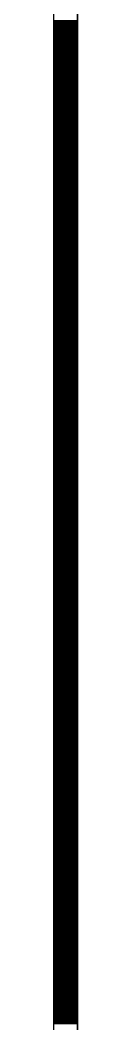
# Model space of a CAD drawing. Header units: millimetres. Extents: x -231292 to 573618, y -153144 to 564035.
# Drawn here: x 8548 to 8573, y 226257 to 227300 of the extents above; entities that cross this region are included whole.
import ezdxf

# ---------------------------------------------------------------- set-up
doc = ezdxf.new("R2010")
doc.units = ezdxf.units.MM
doc.layers.add('АР_Тонкая', color=250, linetype='Continuous', lineweight=5)
doc.layers.add('АР_Штриховка', color=250, linetype='Continuous', lineweight=0)

msp = doc.modelspace()

# ---------------------------------------------------------------- linework, layer by layer
at = {"layer": 'АР_Тонкая', "color": 18, "linetype": 'Continuous', "lineweight": 25, "true_color": 0x000000}
for p, q in [((8548.243, 263866.253), (8548.243, 187666.253)), ((8573.243, 263866.253), (8573.243, 187666.253)), ((8573.243, 187666.253), (8573.243, 263866.253))]:
    msp.add_line(p, q, dxfattribs=at)
at = {"layer": 'АР_Штриховка', "color": 18, "linetype": 'Continuous', "lineweight": 25, "true_color": 0x000000}
for p, q in [((8548.243, 227299.002), (8573.243, 227299.002)), ((8548.243, 227298.002), (8573.243, 227298.002)), ((8548.243, 227297.002), (8573.243, 227297.002)), ((8548.243, 227296.002), (8573.243, 227296.002)), ((8548.243, 227295.002), (8573.243, 227295.002)), ((8548.243, 227294.002), (8573.243, 227294.002)), ((8548.243, 227293.002), (8573.243, 227293.002)), ((8548.243, 227292.002), (8573.243, 227292.002)), ((8548.243, 227291.002), (8573.243, 227291.002)), ((8548.243, 227290.002), (8573.243, 227290.002)), ((8548.243, 227289.002), (8573.243, 227289.002)), ((8548.243, 227288.002), (8573.243, 227288.002)), ((8548.243, 227287.002), (8573.243, 227287.002)), ((8548.243, 227286.002), (8573.243, 227286.002)), ((8548.243, 227285.002), (8573.243, 227285.002)), ((8548.243, 227284.002), (8573.243, 227284.002)), ((8548.243, 227283.002), (8573.243, 227283.002)), ((8548.243, 227282.002), (8573.243, 227282.002)), ((8548.243, 227281.002), (8573.243, 227281.002)), ((8548.243, 227280.002), (8573.243, 227280.002)), ((8548.243, 227279.002), (8573.243, 227279.002)), ((8548.243, 227278.002), (8573.243, 227278.002)), ((8548.243, 227277.002), (8573.243, 227277.002)), ((8548.243, 227276.002), (8573.243, 227276.002)), ((8548.243, 227275.002), (8573.243, 227275.002)), ((8548.243, 227274.002), (8573.243, 227274.002)), ((8548.243, 227273.002), (8573.243, 227273.002)), ((8548.243, 227272.002), (8573.243, 227272.002)), ((8548.243, 227271.002), (8573.243, 227271.002)), ((8548.243, 227270.002), (8573.243, 227270.002)), ((8548.243, 227269.002), (8573.243, 227269.002)), ((8548.243, 227268.002), (8573.243, 227268.002)), ((8548.243, 227267.002), (8573.243, 227267.002)), ((8548.243, 227266.002), (8573.243, 227266.002)), ((8548.243, 227265.002), (8573.243, 227265.002)), ((8548.243, 227264.002), (8573.243, 227264.002)), ((8548.243, 227263.002), (8573.243, 227263.002)), ((8548.243, 227262.002), (8573.243, 227262.002)), ((8548.243, 227261.002), (8573.243, 227261.002)), ((8548.243, 227260.002), (8573.243, 227260.002)), ((8548.243, 227259.002), (8573.243, 227259.002)), ((8548.243, 227258.002), (8573.243, 227258.002)), ((8548.243, 227257.002), (8573.243, 227257.002)), ((8548.243, 227256.002), (8573.243, 227256.002)), ((8548.243, 227255.002), (8573.243, 227255.002)), ((8548.243, 227254.002), (8573.243, 227254.002)), ((8548.243, 227253.002), (8573.243, 227253.002)), ((8548.243, 227252.002), (8573.243, 227252.002)), ((8548.243, 227251.002), (8573.243, 227251.002)), ((8548.243, 227250.002), (8573.243, 227250.002)), ((8548.243, 227249.002), (8573.243, 227249.002)), ((8548.243, 227248.002), (8573.243, 227248.002)), ((8548.243, 227247.002), (8573.243, 227247.002)), ((8548.243, 227246.002), (8573.243, 227246.002)), ((8548.243, 227245.002), (8573.243, 227245.002)), ((8548.243, 227244.002), (8573.243, 227244.002)), ((8548.243, 227243.002), (8573.243, 227243.002)), ((8548.243, 227242.002), (8573.243, 227242.002)), ((8548.243, 227241.002), (8573.243, 227241.002)), ((8548.243, 227240.002), (8573.243, 227240.002)), ((8548.243, 227239.002), (8573.243, 227239.002)), ((8548.243, 227238.002), (8573.243, 227238.002)), ((8548.243, 227237.002), (8573.243, 227237.002)), ((8548.243, 227236.002), (8573.243, 227236.002)), ((8548.243, 227235.002), (8573.243, 227235.002)), ((8548.243, 227234.002), (8573.243, 227234.002)), ((8548.243, 227233.002), (8573.243, 227233.002)), ((8548.243, 227232.002), (8573.243, 227232.002)), ((8548.243, 227231.002), (8573.243, 227231.002)), ((8548.243, 227230.002), (8573.243, 227230.002)), ((8548.243, 227229.002), (8573.243, 227229.002)), ((8548.243, 227228.002), (8573.243, 227228.002)), ((8548.243, 227227.002), (8573.243, 227227.002)), ((8548.243, 227226.002), (8573.243, 227226.002)), ((8548.243, 227225.002), (8573.243, 227225.002)), ((8548.243, 227224.002), (8573.243, 227224.002)), ((8548.243, 227223.002), (8573.243, 227223.002)), ((8548.243, 227222.002), (8573.243, 227222.002)), ((8548.243, 227221.002), (8573.243, 227221.002)), ((8548.243, 227220.002), (8573.243, 227220.002)), ((8548.243, 227219.002), (8573.243, 227219.002)), ((8548.243, 227218.002), (8573.243, 227218.002)), ((8548.243, 227217.002), (8573.243, 227217.002)), ((8548.243, 227216.002), (8573.243, 227216.002)), ((8548.243, 227215.002), (8573.243, 227215.002)), ((8548.243, 227214.002), (8573.243, 227214.002)), ((8548.243, 227213.002), (8573.243, 227213.002)), ((8548.243, 227212.002), (8573.243, 227212.002)), ((8548.243, 227211.002), (8573.243, 227211.002)), ((8548.243, 227210.002), (8573.243, 227210.002)), ((8548.243, 227209.002), (8573.243, 227209.002)), ((8548.243, 227208.002), (8573.243, 227208.002)), ((8548.243, 227207.002), (8573.243, 227207.002)), ((8548.243, 227206.002), (8573.243, 227206.002)), ((8548.243, 227205.002), (8573.243, 227205.002)), ((8548.243, 227204.002), (8573.243, 227204.002)), ((8548.243, 227203.002), (8573.243, 227203.002)), ((8548.243, 227202.002), (8573.243, 227202.002)), ((8548.243, 227201.002), (8573.243, 227201.002)), ((8548.243, 227200.002), (8573.243, 227200.002)), ((8548.243, 227199.002), (8573.243, 227199.002)), ((8548.243, 227198.002), (8573.243, 227198.002)), ((8548.243, 227197.002), (8573.243, 227197.002)), ((8548.243, 227196.002), (8573.243, 227196.002)), ((8548.243, 227195.002), (8573.243, 227195.002)), ((8548.243, 227194.002), (8573.243, 227194.002)), ((8548.243, 227193.002), (8573.243, 227193.002)), ((8548.243, 227192.002), (8573.243, 227192.002)), ((8548.243, 227191.002), (8573.243, 227191.002)), ((8548.243, 227190.002), (8573.243, 227190.002)), ((8548.243, 227189.002), (8573.243, 227189.002)), ((8548.243, 227188.002), (8573.243, 227188.002)), ((8548.243, 227187.002), (8573.243, 227187.002)), ((8548.243, 227186.002), (8573.243, 227186.002)), ((8548.243, 227185.002), (8573.243, 227185.002)), ((8548.243, 227184.002), (8573.243, 227184.002)), ((8548.243, 227183.002), (8573.243, 227183.002)), ((8548.243, 227182.002), (8573.243, 227182.002)), ((8548.243, 227181.002), (8573.243, 227181.002)), ((8548.243, 227180.002), (8573.243, 227180.002)), ((8548.243, 227179.002), (8573.243, 227179.002)), ((8548.243, 227178.002), (8573.243, 227178.002)), ((8548.243, 227177.002), (8573.243, 227177.002)), ((8548.243, 227176.002), (8573.243, 227176.002)), ((8548.243, 227175.002), (8573.243, 227175.002)), ((8548.243, 227174.002), (8573.243, 227174.002)), ((8548.243, 227173.002), (8573.243, 227173.002)), ((8548.243, 227172.002), (8573.243, 227172.002)), ((8548.243, 227171.002), (8573.243, 227171.002)), ((8548.243, 227170.002), (8573.243, 227170.002)), ((8548.243, 227169.002), (8573.243, 227169.002)), ((8548.243, 227168.002), (8573.243, 227168.002)), ((8548.243, 227167.002), (8573.243, 227167.002)), ((8548.243, 227166.002), (8573.243, 227166.002)), ((8548.243, 227165.002), (8573.243, 227165.002)), ((8548.243, 227164.002), (8573.243, 227164.002)), ((8548.243, 227163.002), (8573.243, 227163.002)), ((8548.243, 227162.002), (8573.243, 227162.002)), ((8548.243, 227161.002), (8573.243, 227161.002)), ((8548.243, 227160.002), (8573.243, 227160.002)), ((8548.243, 227159.002), (8573.243, 227159.002)), ((8548.243, 227158.002), (8573.243, 227158.002)), ((8548.243, 227157.002), (8573.243, 227157.002)), ((8548.243, 227156.002), (8573.243, 227156.002)), ((8548.243, 227155.002), (8573.243, 227155.002)), ((8548.243, 227154.002), (8573.243, 227154.002)), ((8548.243, 227153.002), (8573.243, 227153.002)), ((8548.243, 227152.002), (8573.243, 227152.002)), ((8548.243, 227151.002), (8573.243, 227151.002)), ((8548.243, 227150.002), (8573.243, 227150.002)), ((8548.243, 227149.002), (8573.243, 227149.002)), ((8548.243, 227148.002), (8573.243, 227148.002)), ((8548.243, 227147.002), (8573.243, 227147.002)), ((8548.243, 227146.002), (8573.243, 227146.002)), ((8548.243, 227145.002), (8573.243, 227145.002)), ((8548.243, 227144.002), (8573.243, 227144.002)), ((8548.243, 227143.002), (8573.243, 227143.002)), ((8548.243, 227142.002), (8573.243, 227142.002)), ((8548.243, 227141.002), (8573.243, 227141.002)), ((8548.243, 227140.002), (8573.243, 227140.002)), ((8548.243, 227139.002), (8573.243, 227139.002)), ((8548.243, 227138.002), (8573.243, 227138.002)), ((8548.243, 227137.002), (8573.243, 227137.002)), ((8548.243, 227136.002), (8573.243, 227136.002)), ((8548.243, 227135.002), (8573.243, 227135.002)), ((8548.243, 227134.002), (8573.243, 227134.002)), ((8548.243, 227133.002), (8573.243, 227133.002)), ((8548.243, 227132.002), (8573.243, 227132.002)), ((8548.243, 227131.002), (8573.243, 227131.002)), ((8548.243, 227130.002), (8573.243, 227130.002)), ((8548.243, 227129.002), (8573.243, 227129.002)), ((8548.243, 227128.002), (8573.243, 227128.002)), ((8548.243, 227127.002), (8573.243, 227127.002)), ((8548.243, 227126.002), (8573.243, 227126.002)), ((8548.243, 227125.002), (8573.243, 227125.002)), ((8548.243, 227124.002), (8573.243, 227124.002)), ((8548.243, 227123.002), (8573.243, 227123.002)), ((8548.243, 227122.002), (8573.243, 227122.002)), ((8548.243, 227121.002), (8573.243, 227121.002)), ((8548.243, 227120.002), (8573.243, 227120.002)), ((8548.243, 227119.002), (8573.243, 227119.002)), ((8548.243, 227118.002), (8573.243, 227118.002)), ((8548.243, 227117.002), (8573.243, 227117.002)), ((8548.243, 227116.002), (8573.243, 227116.002)), ((8548.243, 227115.002), (8573.243, 227115.002)), ((8548.243, 227114.002), (8573.243, 227114.002)), ((8548.243, 227113.002), (8573.243, 227113.002)), ((8548.243, 227112.002), (8573.243, 227112.002)), ((8548.243, 227111.002), (8573.243, 227111.002)), ((8548.243, 227110.002), (8573.243, 227110.002)), ((8548.243, 227109.002), (8573.243, 227109.002)), ((8548.243, 227108.002), (8573.243, 227108.002)), ((8548.243, 227107.002), (8573.243, 227107.002)), ((8548.243, 227106.002), (8573.243, 227106.002)), ((8548.243, 227105.002), (8573.243, 227105.002)), ((8548.243, 227104.002), (8573.243, 227104.002)), ((8548.243, 227103.002), (8573.243, 227103.002)), ((8548.243, 227102.002), (8573.243, 227102.002)), ((8548.243, 227101.002), (8573.243, 227101.002)), ((8548.243, 227100.002), (8573.243, 227100.002)), ((8548.243, 227099.002), (8573.243, 227099.002)), ((8548.243, 227098.002), (8573.243, 227098.002)), ((8548.243, 227097.002), (8573.243, 227097.002)), ((8548.243, 227096.002), (8573.243, 227096.002)), ((8548.243, 227095.002), (8573.243, 227095.002)), ((8548.243, 227094.002), (8573.243, 227094.002)), ((8548.243, 227093.002), (8573.243, 227093.002)), ((8548.243, 227092.002), (8573.243, 227092.002)), ((8548.243, 227091.002), (8573.243, 227091.002)), ((8548.243, 227090.002), (8573.243, 227090.002)), ((8548.243, 227089.002), (8573.243, 227089.002)), ((8548.243, 227088.002), (8573.243, 227088.002)), ((8548.243, 227087.002), (8573.243, 227087.002)), ((8548.243, 227086.002), (8573.243, 227086.002)), ((8548.243, 227085.002), (8573.243, 227085.002)), ((8548.243, 227084.002), (8573.243, 227084.002)), ((8548.243, 227083.002), (8573.243, 227083.002)), ((8548.243, 227082.002), (8573.243, 227082.002)), ((8548.243, 227081.002), (8573.243, 227081.002)), ((8548.243, 227080.002), (8573.243, 227080.002)), ((8548.243, 227079.002), (8573.243, 227079.002)), ((8548.243, 227078.002), (8573.243, 227078.002)), ((8548.243, 227077.002), (8573.243, 227077.002)), ((8548.243, 227076.002), (8573.243, 227076.002)), ((8548.243, 227075.002), (8573.243, 227075.002)), ((8548.243, 227074.002), (8573.243, 227074.002)), ((8548.243, 227073.002), (8573.243, 227073.002)), ((8548.243, 227072.002), (8573.243, 227072.002)), ((8548.243, 227071.002), (8573.243, 227071.002)), ((8548.243, 227070.002), (8573.243, 227070.002)), ((8548.243, 227069.002), (8573.243, 227069.002)), ((8548.243, 227068.002), (8573.243, 227068.002)), ((8548.243, 227067.002), (8573.243, 227067.002)), ((8548.243, 227066.002), (8573.243, 227066.002)), ((8548.243, 227065.002), (8573.243, 227065.002)), ((8548.243, 227064.002), (8573.243, 227064.002)), ((8548.243, 227063.002), (8573.243, 227063.002)), ((8548.243, 227062.002), (8573.243, 227062.002)), ((8548.243, 227061.002), (8573.243, 227061.002)), ((8548.243, 227060.002), (8573.243, 227060.002)), ((8548.243, 227059.002), (8573.243, 227059.002)), ((8548.243, 227058.002), (8573.243, 227058.002)), ((8548.243, 227057.002), (8573.243, 227057.002)), ((8548.243, 227056.002), (8573.243, 227056.002)), ((8548.243, 227055.002), (8573.243, 227055.002)), ((8548.243, 227054.002), (8573.243, 227054.002)), ((8548.243, 227053.002), (8573.243, 227053.002)), ((8548.243, 227052.002), (8573.243, 227052.002)), ((8548.243, 227051.002), (8573.243, 227051.002)), ((8548.243, 227050.002), (8573.243, 227050.002)), ((8548.243, 227049.002), (8573.243, 227049.002)), ((8548.243, 227048.002), (8573.243, 227048.002)), ((8548.243, 227047.002), (8573.243, 227047.002)), ((8548.243, 227046.002), (8573.243, 227046.002)), ((8548.243, 227045.002), (8573.243, 227045.002)), ((8548.243, 227044.002), (8573.243, 227044.002)), ((8548.243, 227043.002), (8573.243, 227043.002)), ((8548.243, 227042.002), (8573.243, 227042.002)), ((8548.243, 227041.002), (8573.243, 227041.002)), ((8548.243, 227040.002), (8573.243, 227040.002)), ((8548.243, 227039.002), (8573.243, 227039.002)), ((8548.243, 227038.002), (8573.243, 227038.002)), ((8548.243, 227037.002), (8573.243, 227037.002)), ((8548.243, 227036.002), (8573.243, 227036.002)), ((8548.243, 227035.002), (8573.243, 227035.002)), ((8548.243, 227034.002), (8573.243, 227034.002)), ((8548.243, 227033.002), (8573.243, 227033.002)), ((8548.243, 227032.002), (8573.243, 227032.002)), ((8548.243, 227031.002), (8573.243, 227031.002)), ((8548.243, 227030.002), (8573.243, 227030.002)), ((8548.243, 227029.002), (8573.243, 227029.002)), ((8548.243, 227028.002), (8573.243, 227028.002)), ((8548.243, 227027.002), (8573.243, 227027.002)), ((8548.243, 227026.002), (8573.243, 227026.002)), ((8548.243, 227025.002), (8573.243, 227025.002)), ((8548.243, 227024.002), (8573.243, 227024.002)), ((8548.243, 227023.002), (8573.243, 227023.002)), ((8548.243, 227022.002), (8573.243, 227022.002)), ((8548.243, 227021.002), (8573.243, 227021.002)), ((8548.243, 227020.002), (8573.243, 227020.002)), ((8548.243, 227019.002), (8573.243, 227019.002)), ((8548.243, 227018.002), (8573.243, 227018.002)), ((8548.243, 227017.002), (8573.243, 227017.002)), ((8548.243, 227016.002), (8573.243, 227016.002)), ((8548.243, 227015.002), (8573.243, 227015.002)), ((8548.243, 227014.002), (8573.243, 227014.002)), ((8548.243, 227013.002), (8573.243, 227013.002)), ((8548.243, 227012.002), (8573.243, 227012.002)), ((8548.243, 227011.002), (8573.243, 227011.002)), ((8548.243, 227010.002), (8573.243, 227010.002)), ((8548.243, 227009.002), (8573.243, 227009.002)), ((8548.243, 227008.002), (8573.243, 227008.002)), ((8548.243, 227007.002), (8573.243, 227007.002)), ((8548.243, 227006.002), (8573.243, 227006.002)), ((8548.243, 227005.002), (8573.243, 227005.002)), ((8548.243, 227004.002), (8573.243, 227004.002)), ((8548.243, 227003.002), (8573.243, 227003.002)), ((8548.243, 227002.002), (8573.243, 227002.002)), ((8548.243, 227001.002), (8573.243, 227001.002)), ((8548.243, 227000.002), (8573.243, 227000.002)), ((8548.243, 226999.002), (8573.243, 226999.002)), ((8548.243, 226998.002), (8573.243, 226998.002)), ((8548.243, 226997.002), (8573.243, 226997.002)), ((8548.243, 226996.002), (8573.243, 226996.002)), ((8548.243, 226995.002), (8573.243, 226995.002)), ((8548.243, 226994.002), (8573.243, 226994.002)), ((8548.243, 226993.002), (8573.243, 226993.002)), ((8548.243, 226992.002), (8573.243, 226992.002)), ((8548.243, 226991.002), (8573.243, 226991.002)), ((8548.243, 226990.002), (8573.243, 226990.002)), ((8548.243, 226989.002), (8573.243, 226989.002)), ((8548.243, 226988.002), (8573.243, 226988.002)), ((8548.243, 226987.002), (8573.243, 226987.002)), ((8548.243, 226986.002), (8573.243, 226986.002)), ((8548.243, 226985.002), (8573.243, 226985.002)), ((8548.243, 226984.002), (8573.243, 226984.002)), ((8548.243, 226983.002), (8573.243, 226983.002)), ((8548.243, 226982.002), (8573.243, 226982.002)), ((8548.243, 226981.002), (8573.243, 226981.002)), ((8548.243, 226980.002), (8573.243, 226980.002)), ((8548.243, 226979.002), (8573.243, 226979.002)), ((8548.243, 226978.002), (8573.243, 226978.002)), ((8548.243, 226977.002), (8573.243, 226977.002)), ((8548.243, 226976.002), (8573.243, 226976.002)), ((8548.243, 226975.002), (8573.243, 226975.002)), ((8548.243, 226974.002), (8573.243, 226974.002)), ((8548.243, 226973.002), (8573.243, 226973.002)), ((8548.243, 226972.002), (8573.243, 226972.002)), ((8548.243, 226971.002), (8573.243, 226971.002)), ((8548.243, 226970.002), (8573.243, 226970.002)), ((8548.243, 226969.002), (8573.243, 226969.002)), ((8548.243, 226968.002), (8573.243, 226968.002)), ((8548.243, 226967.002), (8573.243, 226967.002)), ((8548.243, 226966.002), (8573.243, 226966.002)), ((8548.243, 226965.002), (8573.243, 226965.002)), ((8548.243, 226964.002), (8573.243, 226964.002)), ((8548.243, 226963.002), (8573.243, 226963.002)), ((8548.243, 226962.002), (8573.243, 226962.002)), ((8548.243, 226961.002), (8573.243, 226961.002)), ((8548.243, 226960.002), (8573.243, 226960.002)), ((8548.243, 226959.002), (8573.243, 226959.002)), ((8548.243, 226958.002), (8573.243, 226958.002)), ((8548.243, 226957.002), (8573.243, 226957.002)), ((8548.243, 226956.002), (8573.243, 226956.002)), ((8548.243, 226955.002), (8573.243, 226955.002)), ((8548.243, 226954.002), (8573.243, 226954.002)), ((8548.243, 226953.002), (8573.243, 226953.002)), ((8548.243, 226952.002), (8573.243, 226952.002)), ((8548.243, 226951.002), (8573.243, 226951.002)), ((8548.243, 226950.002), (8573.243, 226950.002)), ((8548.243, 226949.002), (8573.243, 226949.002)), ((8548.243, 226948.002), (8573.243, 226948.002)), ((8548.243, 226947.002), (8573.243, 226947.002)), ((8548.243, 226946.002), (8573.243, 226946.002)), ((8548.243, 226945.002), (8573.243, 226945.002)), ((8548.243, 226944.002), (8573.243, 226944.002)), ((8548.243, 226943.002), (8573.243, 226943.002)), ((8548.243, 226942.002), (8573.243, 226942.002)), ((8548.243, 226941.002), (8573.243, 226941.002)), ((8548.243, 226940.002), (8573.243, 226940.002)), ((8548.243, 226939.002), (8573.243, 226939.002)), ((8548.243, 226938.002), (8573.243, 226938.002)), ((8548.243, 226937.002), (8573.243, 226937.002)), ((8548.243, 226936.002), (8573.243, 226936.002)), ((8548.243, 226935.002), (8573.243, 226935.002)), ((8548.243, 226934.002), (8573.243, 226934.002)), ((8548.243, 226933.002), (8573.243, 226933.002)), ((8548.243, 226932.002), (8573.243, 226932.002)), ((8548.243, 226931.002), (8573.243, 226931.002)), ((8548.243, 226930.002), (8573.243, 226930.002)), ((8548.243, 226929.002), (8573.243, 226929.002)), ((8548.243, 226928.002), (8573.243, 226928.002)), ((8548.243, 226927.002), (8573.243, 226927.002)), ((8548.243, 226926.002), (8573.243, 226926.002)), ((8548.243, 226925.002), (8573.243, 226925.002)), ((8548.243, 226924.002), (8573.243, 226924.002)), ((8548.243, 226923.002), (8573.243, 226923.002)), ((8548.243, 226922.002), (8573.243, 226922.002)), ((8548.243, 226921.002), (8573.243, 226921.002)), ((8548.243, 226920.002), (8573.243, 226920.002)), ((8548.243, 226919.002), (8573.243, 226919.002)), ((8548.243, 226918.002), (8573.243, 226918.002)), ((8548.243, 226917.002), (8573.243, 226917.002)), ((8548.243, 226916.002), (8573.243, 226916.002)), ((8548.243, 226915.002), (8573.243, 226915.002)), ((8548.243, 226914.002), (8573.243, 226914.002)), ((8548.243, 226913.002), (8573.243, 226913.002)), ((8548.243, 226912.002), (8573.243, 226912.002)), ((8548.243, 226911.002), (8573.243, 226911.002)), ((8548.243, 226910.002), (8573.243, 226910.002)), ((8548.243, 226909.002), (8573.243, 226909.002)), ((8548.243, 226908.002), (8573.243, 226908.002)), ((8548.243, 226907.002), (8573.243, 226907.002)), ((8548.243, 226906.002), (8573.243, 226906.002)), ((8548.243, 226905.002), (8573.243, 226905.002)), ((8548.243, 226904.002), (8573.243, 226904.002)), ((8548.243, 226903.002), (8573.243, 226903.002)), ((8548.243, 226902.002), (8573.243, 226902.002)), ((8548.243, 226901.002), (8573.243, 226901.002)), ((8548.243, 226900.002), (8573.243, 226900.002)), ((8548.243, 226899.002), (8573.243, 226899.002)), ((8548.243, 226898.002), (8573.243, 226898.002)), ((8548.243, 226897.002), (8573.243, 226897.002)), ((8548.243, 226896.002), (8573.243, 226896.002)), ((8548.243, 226895.002), (8573.243, 226895.002)), ((8548.243, 226894.002), (8573.243, 226894.002)), ((8548.243, 226893.002), (8573.243, 226893.002)), ((8548.243, 226892.002), (8573.243, 226892.002)), ((8548.243, 226891.002), (8573.243, 226891.002)), ((8548.243, 226890.002), (8573.243, 226890.002)), ((8548.243, 226889.002), (8573.243, 226889.002)), ((8548.243, 226888.002), (8573.243, 226888.002)), ((8548.243, 226887.002), (8573.243, 226887.002)), ((8548.243, 226886.002), (8573.243, 226886.002)), ((8548.243, 226885.002), (8573.243, 226885.002)), ((8548.243, 226884.002), (8573.243, 226884.002)), ((8548.243, 226883.002), (8573.243, 226883.002)), ((8548.243, 226882.002), (8573.243, 226882.002)), ((8548.243, 226881.002), (8573.243, 226881.002)), ((8548.243, 226880.002), (8573.243, 226880.002)), ((8548.243, 226879.002), (8573.243, 226879.002)), ((8548.243, 226878.002), (8573.243, 226878.002)), ((8548.243, 226877.002), (8573.243, 226877.002)), ((8548.243, 226876.002), (8573.243, 226876.002)), ((8548.243, 226875.002), (8573.243, 226875.002)), ((8548.243, 226874.002), (8573.243, 226874.002)), ((8548.243, 226873.002), (8573.243, 226873.002)), ((8548.243, 226872.002), (8573.243, 226872.002)), ((8548.243, 226871.002), (8573.243, 226871.002)), ((8548.243, 226870.002), (8573.243, 226870.002)), ((8548.243, 226869.002), (8573.243, 226869.002)), ((8548.243, 226868.002), (8573.243, 226868.002)), ((8548.243, 226867.002), (8573.243, 226867.002)), ((8548.243, 226866.002), (8573.243, 226866.002)), ((8548.243, 226865.002), (8573.243, 226865.002)), ((8548.243, 226864.002), (8573.243, 226864.002)), ((8548.243, 226863.002), (8573.243, 226863.002)), ((8548.243, 226862.002), (8573.243, 226862.002)), ((8548.243, 226861.002), (8573.243, 226861.002)), ((8548.243, 226860.002), (8573.243, 226860.002)), ((8548.243, 226859.002), (8573.243, 226859.002)), ((8548.243, 226858.002), (8573.243, 226858.002)), ((8548.243, 226857.002), (8573.243, 226857.002)), ((8548.243, 226856.002), (8573.243, 226856.002)), ((8548.243, 226855.002), (8573.243, 226855.002)), ((8548.243, 226854.002), (8573.243, 226854.002)), ((8548.243, 226853.002), (8573.243, 226853.002)), ((8548.243, 226852.002), (8573.243, 226852.002)), ((8548.243, 226851.002), (8573.243, 226851.002)), ((8548.243, 226850.002), (8573.243, 226850.002)), ((8548.243, 226849.002), (8573.243, 226849.002)), ((8548.243, 226848.002), (8573.243, 226848.002)), ((8548.243, 226847.002), (8573.243, 226847.002)), ((8548.243, 226846.002), (8573.243, 226846.002)), ((8548.243, 226845.002), (8573.243, 226845.002)), ((8548.243, 226844.002), (8573.243, 226844.002)), ((8548.243, 226843.002), (8573.243, 226843.002)), ((8548.243, 226842.002), (8573.243, 226842.002)), ((8548.243, 226841.002), (8573.243, 226841.002)), ((8548.243, 226840.002), (8573.243, 226840.002)), ((8548.243, 226839.002), (8573.243, 226839.002)), ((8548.243, 226838.002), (8573.243, 226838.002)), ((8548.243, 226837.002), (8573.243, 226837.002)), ((8548.243, 226836.002), (8573.243, 226836.002)), ((8548.243, 226835.002), (8573.243, 226835.002)), ((8548.243, 226834.002), (8573.243, 226834.002)), ((8548.243, 226833.002), (8573.243, 226833.002)), ((8548.243, 226832.002), (8573.243, 226832.002)), ((8548.243, 226831.002), (8573.243, 226831.002)), ((8548.243, 226830.002), (8573.243, 226830.002)), ((8548.243, 226829.002), (8573.243, 226829.002)), ((8548.243, 226828.002), (8573.243, 226828.002)), ((8548.243, 226827.002), (8573.243, 226827.002)), ((8548.243, 226826.002), (8573.243, 226826.002)), ((8548.243, 226825.002), (8573.243, 226825.002)), ((8548.243, 226824.002), (8573.243, 226824.002)), ((8548.243, 226823.002), (8573.243, 226823.002)), ((8548.243, 226822.002), (8573.243, 226822.002)), ((8548.243, 226821.002), (8573.243, 226821.002)), ((8548.243, 226820.002), (8573.243, 226820.002)), ((8548.243, 226819.002), (8573.243, 226819.002)), ((8548.243, 226818.002), (8573.243, 226818.002)), ((8548.243, 226817.002), (8573.243, 226817.002)), ((8548.243, 226816.002), (8573.243, 226816.002)), ((8548.243, 226815.002), (8573.243, 226815.002)), ((8548.243, 226814.002), (8573.243, 226814.002)), ((8548.243, 226813.002), (8573.243, 226813.002)), ((8548.243, 226812.002), (8573.243, 226812.002)), ((8548.243, 226811.002), (8573.243, 226811.002)), ((8548.243, 226810.002), (8573.243, 226810.002)), ((8548.243, 226809.002), (8573.243, 226809.002)), ((8548.243, 226808.002), (8573.243, 226808.002)), ((8548.243, 226807.002), (8573.243, 226807.002)), ((8548.243, 226806.002), (8573.243, 226806.002)), ((8548.243, 226805.002), (8573.243, 226805.002)), ((8548.243, 226804.002), (8573.243, 226804.002)), ((8548.243, 226803.002), (8573.243, 226803.002)), ((8548.243, 226802.002), (8573.243, 226802.002)), ((8548.243, 226801.002), (8573.243, 226801.002)), ((8548.243, 226800.002), (8573.243, 226800.002)), ((8548.243, 226799.002), (8573.243, 226799.002)), ((8548.243, 226798.002), (8573.243, 226798.002)), ((8548.243, 226797.002), (8573.243, 226797.002)), ((8548.243, 226796.002), (8573.243, 226796.002)), ((8548.243, 226795.002), (8573.243, 226795.002)), ((8548.243, 226794.002), (8573.243, 226794.002)), ((8548.243, 226793.002), (8573.243, 226793.002)), ((8548.243, 226792.002), (8573.243, 226792.002)), ((8548.243, 226791.002), (8573.243, 226791.002)), ((8548.243, 226790.002), (8573.243, 226790.002)), ((8548.243, 226789.002), (8573.243, 226789.002)), ((8548.243, 226788.002), (8573.243, 226788.002)), ((8548.243, 226787.002), (8573.243, 226787.002)), ((8548.243, 226786.002), (8573.243, 226786.002)), ((8548.243, 226785.002), (8573.243, 226785.002)), ((8548.243, 226784.002), (8573.243, 226784.002)), ((8548.243, 226783.002), (8573.243, 226783.002)), ((8548.243, 226782.002), (8573.243, 226782.002)), ((8548.243, 226781.002), (8573.243, 226781.002)), ((8548.243, 226780.002), (8573.243, 226780.002)), ((8548.243, 226779.002), (8573.243, 226779.002)), ((8548.243, 226778.002), (8573.243, 226778.002)), ((8548.243, 226777.002), (8573.243, 226777.002)), ((8548.243, 226776.002), (8573.243, 226776.002)), ((8548.243, 226775.002), (8573.243, 226775.002)), ((8548.243, 226774.002), (8573.243, 226774.002)), ((8548.243, 226773.002), (8573.243, 226773.002)), ((8548.243, 226772.002), (8573.243, 226772.002)), ((8548.243, 226771.002), (8573.243, 226771.002)), ((8548.243, 226770.002), (8573.243, 226770.002)), ((8548.243, 226769.002), (8573.243, 226769.002)), ((8548.243, 226768.002), (8573.243, 226768.002)), ((8548.243, 226767.002), (8573.243, 226767.002)), ((8548.243, 226766.002), (8573.243, 226766.002)), ((8548.243, 226765.002), (8573.243, 226765.002)), ((8548.243, 226764.002), (8573.243, 226764.002)), ((8548.243, 226763.002), (8573.243, 226763.002)), ((8548.243, 226762.002), (8573.243, 226762.002)), ((8548.243, 226761.002), (8573.243, 226761.002)), ((8548.243, 226760.002), (8573.243, 226760.002)), ((8548.243, 226759.002), (8573.243, 226759.002)), ((8548.243, 226758.002), (8573.243, 226758.002)), ((8548.243, 226757.002), (8573.243, 226757.002)), ((8548.243, 226756.002), (8573.243, 226756.002)), ((8548.243, 226755.002), (8573.243, 226755.002)), ((8548.243, 226754.002), (8573.243, 226754.002)), ((8548.243, 226753.002), (8573.243, 226753.002)), ((8548.243, 226752.002), (8573.243, 226752.002)), ((8548.243, 226751.002), (8573.243, 226751.002)), ((8548.243, 226750.002), (8573.243, 226750.002)), ((8548.243, 226749.002), (8573.243, 226749.002)), ((8548.243, 226748.002), (8573.243, 226748.002)), ((8548.243, 226747.002), (8573.243, 226747.002)), ((8548.243, 226746.002), (8573.243, 226746.002)), ((8548.243, 226745.002), (8573.243, 226745.002)), ((8548.243, 226744.002), (8573.243, 226744.002)), ((8548.243, 226743.002), (8573.243, 226743.002)), ((8548.243, 226742.002), (8573.243, 226742.002)), ((8548.243, 226741.002), (8573.243, 226741.002)), ((8548.243, 226740.002), (8573.243, 226740.002)), ((8548.243, 226739.002), (8573.243, 226739.002)), ((8548.243, 226738.002), (8573.243, 226738.002)), ((8548.243, 226737.002), (8573.243, 226737.002)), ((8548.243, 226736.002), (8573.243, 226736.002)), ((8548.243, 226735.002), (8573.243, 226735.002)), ((8548.243, 226734.002), (8573.243, 226734.002)), ((8548.243, 226733.002), (8573.243, 226733.002)), ((8548.243, 226732.002), (8573.243, 226732.002)), ((8548.243, 226731.002), (8573.243, 226731.002)), ((8548.243, 226730.002), (8573.243, 226730.002)), ((8548.243, 226729.002), (8573.243, 226729.002)), ((8548.243, 226728.002), (8573.243, 226728.002)), ((8548.243, 226727.002), (8573.243, 226727.002)), ((8548.243, 226726.002), (8573.243, 226726.002)), ((8548.243, 226725.002), (8573.243, 226725.002)), ((8548.243, 226724.002), (8573.243, 226724.002)), ((8548.243, 226723.002), (8573.243, 226723.002)), ((8548.243, 226722.002), (8573.243, 226722.002)), ((8548.243, 226721.002), (8573.243, 226721.002)), ((8548.243, 226720.002), (8573.243, 226720.002)), ((8548.243, 226719.002), (8573.243, 226719.002)), ((8548.243, 226718.002), (8573.243, 226718.002)), ((8548.243, 226717.002), (8573.243, 226717.002)), ((8548.243, 226716.002), (8573.243, 226716.002)), ((8548.243, 226715.002), (8573.243, 226715.002)), ((8548.243, 226714.002), (8573.243, 226714.002)), ((8548.243, 226713.002), (8573.243, 226713.002)), ((8548.243, 226712.002), (8573.243, 226712.002)), ((8548.243, 226711.002), (8573.243, 226711.002)), ((8548.243, 226710.002), (8573.243, 226710.002)), ((8548.243, 226709.002), (8573.243, 226709.002)), ((8548.243, 226708.002), (8573.243, 226708.002)), ((8548.243, 226707.002), (8573.243, 226707.002)), ((8548.243, 226706.002), (8573.243, 226706.002)), ((8548.243, 226705.002), (8573.243, 226705.002)), ((8548.243, 226704.002), (8573.243, 226704.002)), ((8548.243, 226703.002), (8573.243, 226703.002)), ((8548.243, 226702.002), (8573.243, 226702.002)), ((8548.243, 226701.002), (8573.243, 226701.002)), ((8548.243, 226700.002), (8573.243, 226700.002)), ((8548.243, 226699.002), (8573.243, 226699.002)), ((8548.243, 226698.002), (8573.243, 226698.002)), ((8548.243, 226697.002), (8573.243, 226697.002)), ((8548.243, 226696.002), (8573.243, 226696.002)), ((8548.243, 226695.002), (8573.243, 226695.002)), ((8548.243, 226694.002), (8573.243, 226694.002)), ((8548.243, 226693.002), (8573.243, 226693.002)), ((8548.243, 226692.002), (8573.243, 226692.002)), ((8548.243, 226691.002), (8573.243, 226691.002)), ((8548.243, 226690.002), (8573.243, 226690.002)), ((8548.243, 226689.002), (8573.243, 226689.002)), ((8548.243, 226688.002), (8573.243, 226688.002)), ((8548.243, 226687.002), (8573.243, 226687.002)), ((8548.243, 226686.002), (8573.243, 226686.002)), ((8548.243, 226685.002), (8573.243, 226685.002)), ((8548.243, 226684.002), (8573.243, 226684.002)), ((8548.243, 226683.002), (8573.243, 226683.002)), ((8548.243, 226682.002), (8573.243, 226682.002)), ((8548.243, 226681.002), (8573.243, 226681.002)), ((8548.243, 226680.002), (8573.243, 226680.002)), ((8548.243, 226679.002), (8573.243, 226679.002)), ((8548.243, 226678.002), (8573.243, 226678.002)), ((8548.243, 226677.002), (8573.243, 226677.002)), ((8548.243, 226676.002), (8573.243, 226676.002)), ((8548.243, 226675.002), (8573.243, 226675.002)), ((8548.243, 226674.002), (8573.243, 226674.002)), ((8548.243, 226673.002), (8573.243, 226673.002)), ((8548.243, 226672.002), (8573.243, 226672.002)), ((8548.243, 226671.002), (8573.243, 226671.002)), ((8548.243, 226670.002), (8573.243, 226670.002)), ((8548.243, 226669.002), (8573.243, 226669.002)), ((8548.243, 226668.002), (8573.243, 226668.002)), ((8548.243, 226667.002), (8573.243, 226667.002)), ((8548.243, 226666.002), (8573.243, 226666.002)), ((8548.243, 226665.002), (8573.243, 226665.002)), ((8548.243, 226664.002), (8573.243, 226664.002)), ((8548.243, 226663.002), (8573.243, 226663.002)), ((8548.243, 226662.002), (8573.243, 226662.002)), ((8548.243, 226661.002), (8573.243, 226661.002)), ((8548.243, 226660.002), (8573.243, 226660.002)), ((8548.243, 226659.002), (8573.243, 226659.002)), ((8548.243, 226658.002), (8573.243, 226658.002)), ((8548.243, 226657.002), (8573.243, 226657.002)), ((8548.243, 226656.002), (8573.243, 226656.002)), ((8548.243, 226655.002), (8573.243, 226655.002)), ((8548.243, 226654.002), (8573.243, 226654.002)), ((8548.243, 226653.002), (8573.243, 226653.002)), ((8548.243, 226652.002), (8573.243, 226652.002)), ((8548.243, 226651.002), (8573.243, 226651.002)), ((8548.243, 226650.002), (8573.243, 226650.002)), ((8548.243, 226649.002), (8573.243, 226649.002)), ((8548.243, 226648.002), (8573.243, 226648.002)), ((8548.243, 226647.002), (8573.243, 226647.002)), ((8548.243, 226646.002), (8573.243, 226646.002)), ((8548.243, 226645.002), (8573.243, 226645.002)), ((8548.243, 226644.002), (8573.243, 226644.002)), ((8548.243, 226643.002), (8573.243, 226643.002)), ((8548.243, 226642.002), (8573.243, 226642.002)), ((8548.243, 226641.002), (8573.243, 226641.002)), ((8548.243, 226640.002), (8573.243, 226640.002)), ((8548.243, 226639.002), (8573.243, 226639.002)), ((8548.243, 226638.002), (8573.243, 226638.002)), ((8548.243, 226637.002), (8573.243, 226637.002)), ((8548.243, 226636.002), (8573.243, 226636.002)), ((8548.243, 226635.002), (8573.243, 226635.002)), ((8548.243, 226634.002), (8573.243, 226634.002)), ((8548.243, 226633.002), (8573.243, 226633.002)), ((8548.243, 226632.002), (8573.243, 226632.002)), ((8548.243, 226631.002), (8573.243, 226631.002)), ((8548.243, 226630.002), (8573.243, 226630.002)), ((8548.243, 226629.002), (8573.243, 226629.002)), ((8548.243, 226628.002), (8573.243, 226628.002)), ((8548.243, 226627.002), (8573.243, 226627.002)), ((8548.243, 226626.002), (8573.243, 226626.002)), ((8548.243, 226625.002), (8573.243, 226625.002)), ((8548.243, 226624.002), (8573.243, 226624.002)), ((8548.243, 226623.002), (8573.243, 226623.002)), ((8548.243, 226622.002), (8573.243, 226622.002)), ((8548.243, 226621.002), (8573.243, 226621.002)), ((8548.243, 226620.002), (8573.243, 226620.002)), ((8548.243, 226619.002), (8573.243, 226619.002)), ((8548.243, 226618.002), (8573.243, 226618.002)), ((8548.243, 226617.002), (8573.243, 226617.002)), ((8548.243, 226616.002), (8573.243, 226616.002)), ((8548.243, 226615.002), (8573.243, 226615.002)), ((8548.243, 226614.002), (8573.243, 226614.002)), ((8548.243, 226613.002), (8573.243, 226613.002)), ((8548.243, 226612.002), (8573.243, 226612.002)), ((8548.243, 226611.002), (8573.243, 226611.002)), ((8548.243, 226610.002), (8573.243, 226610.002)), ((8548.243, 226609.002), (8573.243, 226609.002)), ((8548.243, 226608.002), (8573.243, 226608.002)), ((8548.243, 226607.002), (8573.243, 226607.002)), ((8548.243, 226606.002), (8573.243, 226606.002)), ((8548.243, 226605.002), (8573.243, 226605.002)), ((8548.243, 226604.002), (8573.243, 226604.002)), ((8548.243, 226603.002), (8573.243, 226603.002)), ((8548.243, 226602.002), (8573.243, 226602.002)), ((8548.243, 226601.002), (8573.243, 226601.002)), ((8548.243, 226600.002), (8573.243, 226600.002)), ((8548.243, 226599.002), (8573.243, 226599.002)), ((8548.243, 226598.002), (8573.243, 226598.002)), ((8548.243, 226597.002), (8573.243, 226597.002)), ((8548.243, 226596.002), (8573.243, 226596.002)), ((8548.243, 226595.002), (8573.243, 226595.002)), ((8548.243, 226594.002), (8573.243, 226594.002)), ((8548.243, 226593.002), (8573.243, 226593.002)), ((8548.243, 226592.002), (8573.243, 226592.002)), ((8548.243, 226591.002), (8573.243, 226591.002)), ((8548.243, 226590.002), (8573.243, 226590.002)), ((8548.243, 226589.002), (8573.243, 226589.002)), ((8548.243, 226588.002), (8573.243, 226588.002)), ((8548.243, 226587.002), (8573.243, 226587.002)), ((8548.243, 226586.002), (8573.243, 226586.002)), ((8548.243, 226585.002), (8573.243, 226585.002)), ((8548.243, 226584.002), (8573.243, 226584.002)), ((8548.243, 226583.002), (8573.243, 226583.002)), ((8548.243, 226582.002), (8573.243, 226582.002)), ((8548.243, 226581.002), (8573.243, 226581.002)), ((8548.243, 226580.002), (8573.243, 226580.002)), ((8548.243, 226579.002), (8573.243, 226579.002)), ((8548.243, 226578.002), (8573.243, 226578.002)), ((8548.243, 226577.002), (8573.243, 226577.002)), ((8548.243, 226576.002), (8573.243, 226576.002)), ((8548.243, 226575.002), (8573.243, 226575.002)), ((8548.243, 226574.002), (8573.243, 226574.002)), ((8548.243, 226573.002), (8573.243, 226573.002)), ((8548.243, 226572.002), (8573.243, 226572.002)), ((8548.243, 226571.002), (8573.243, 226571.002)), ((8548.243, 226570.002), (8573.243, 226570.002)), ((8548.243, 226569.002), (8573.243, 226569.002)), ((8548.243, 226568.002), (8573.243, 226568.002)), ((8548.243, 226567.002), (8573.243, 226567.002)), ((8548.243, 226566.002), (8573.243, 226566.002)), ((8548.243, 226565.002), (8573.243, 226565.002)), ((8548.243, 226564.002), (8573.243, 226564.002)), ((8548.243, 226563.002), (8573.243, 226563.002)), ((8548.243, 226562.002), (8573.243, 226562.002)), ((8548.243, 226561.002), (8573.243, 226561.002)), ((8548.243, 226560.002), (8573.243, 226560.002)), ((8548.243, 226559.002), (8573.243, 226559.002)), ((8548.243, 226558.002), (8573.243, 226558.002)), ((8548.243, 226557.002), (8573.243, 226557.002)), ((8548.243, 226556.002), (8573.243, 226556.002)), ((8548.243, 226555.002), (8573.243, 226555.002)), ((8548.243, 226554.002), (8573.243, 226554.002)), ((8548.243, 226553.002), (8573.243, 226553.002)), ((8548.243, 226552.002), (8573.243, 226552.002)), ((8548.243, 226551.002), (8573.243, 226551.002)), ((8548.243, 226550.002), (8573.243, 226550.002)), ((8548.243, 226549.002), (8573.243, 226549.002)), ((8548.243, 226548.002), (8573.243, 226548.002)), ((8548.243, 226547.002), (8573.243, 226547.002)), ((8548.243, 226546.002), (8573.243, 226546.002)), ((8548.243, 226545.002), (8573.243, 226545.002)), ((8548.243, 226544.002), (8573.243, 226544.002)), ((8548.243, 226543.002), (8573.243, 226543.002)), ((8548.243, 226542.002), (8573.243, 226542.002)), ((8548.243, 226541.002), (8573.243, 226541.002)), ((8548.243, 226540.002), (8573.243, 226540.002)), ((8548.243, 226539.002), (8573.243, 226539.002)), ((8548.243, 226538.002), (8573.243, 226538.002)), ((8548.243, 226537.002), (8573.243, 226537.002)), ((8548.243, 226536.002), (8573.243, 226536.002)), ((8548.243, 226535.002), (8573.243, 226535.002)), ((8548.243, 226534.002), (8573.243, 226534.002)), ((8548.243, 226533.002), (8573.243, 226533.002)), ((8548.243, 226532.002), (8573.243, 226532.002)), ((8548.243, 226531.002), (8573.243, 226531.002)), ((8548.243, 226530.002), (8573.243, 226530.002)), ((8548.243, 226529.002), (8573.243, 226529.002)), ((8548.243, 226528.002), (8573.243, 226528.002)), ((8548.243, 226527.002), (8573.243, 226527.002)), ((8548.243, 226526.002), (8573.243, 226526.002)), ((8548.243, 226525.002), (8573.243, 226525.002)), ((8548.243, 226524.002), (8573.243, 226524.002)), ((8548.243, 226523.002), (8573.243, 226523.002)), ((8548.243, 226522.002), (8573.243, 226522.002)), ((8548.243, 226521.002), (8573.243, 226521.002)), ((8548.243, 226520.002), (8573.243, 226520.002)), ((8548.243, 226519.002), (8573.243, 226519.002)), ((8548.243, 226518.002), (8573.243, 226518.002)), ((8548.243, 226517.002), (8573.243, 226517.002)), ((8548.243, 226516.002), (8573.243, 226516.002)), ((8548.243, 226515.002), (8573.243, 226515.002)), ((8548.243, 226514.002), (8573.243, 226514.002)), ((8548.243, 226513.002), (8573.243, 226513.002)), ((8548.243, 226512.002), (8573.243, 226512.002)), ((8548.243, 226511.002), (8573.243, 226511.002)), ((8548.243, 226510.002), (8573.243, 226510.002)), ((8548.243, 226509.002), (8573.243, 226509.002)), ((8548.243, 226508.002), (8573.243, 226508.002)), ((8548.243, 226507.002), (8573.243, 226507.002)), ((8548.243, 226506.002), (8573.243, 226506.002)), ((8548.243, 226505.002), (8573.243, 226505.002)), ((8548.243, 226504.002), (8573.243, 226504.002)), ((8548.243, 226503.002), (8573.243, 226503.002)), ((8548.243, 226502.002), (8573.243, 226502.002)), ((8548.243, 226501.002), (8573.243, 226501.002)), ((8548.243, 226500.002), (8573.243, 226500.002)), ((8548.243, 226499.002), (8573.243, 226499.002)), ((8548.243, 226498.002), (8573.243, 226498.002)), ((8548.243, 226497.002), (8573.243, 226497.002)), ((8548.243, 226496.002), (8573.243, 226496.002)), ((8548.243, 226495.002), (8573.243, 226495.002)), ((8548.243, 226494.002), (8573.243, 226494.002)), ((8548.243, 226493.002), (8573.243, 226493.002)), ((8548.243, 226492.002), (8573.243, 226492.002)), ((8548.243, 226491.002), (8573.243, 226491.002)), ((8548.243, 226490.002), (8573.243, 226490.002)), ((8548.243, 226489.002), (8573.243, 226489.002)), ((8548.243, 226488.002), (8573.243, 226488.002)), ((8548.243, 226487.002), (8573.243, 226487.002)), ((8548.243, 226486.002), (8573.243, 226486.002)), ((8548.243, 226485.002), (8573.243, 226485.002)), ((8548.243, 226484.002), (8573.243, 226484.002)), ((8548.243, 226483.002), (8573.243, 226483.002)), ((8548.243, 226482.002), (8573.243, 226482.002)), ((8548.243, 226481.002), (8573.243, 226481.002)), ((8548.243, 226480.002), (8573.243, 226480.002)), ((8548.243, 226479.002), (8573.243, 226479.002)), ((8548.243, 226478.002), (8573.243, 226478.002)), ((8548.243, 226477.002), (8573.243, 226477.002)), ((8548.243, 226476.002), (8573.243, 226476.002)), ((8548.243, 226475.002), (8573.243, 226475.002)), ((8548.243, 226474.002), (8573.243, 226474.002)), ((8548.243, 226473.002), (8573.243, 226473.002)), ((8548.243, 226472.002), (8573.243, 226472.002)), ((8548.243, 226471.002), (8573.243, 226471.002)), ((8548.243, 226470.002), (8573.243, 226470.002)), ((8548.243, 226469.002), (8573.243, 226469.002)), ((8548.243, 226468.002), (8573.243, 226468.002)), ((8548.243, 226467.002), (8573.243, 226467.002)), ((8548.243, 226466.002), (8573.243, 226466.002)), ((8548.243, 226465.002), (8573.243, 226465.002)), ((8548.243, 226464.002), (8573.243, 226464.002)), ((8548.243, 226463.002), (8573.243, 226463.002)), ((8548.243, 226462.002), (8573.243, 226462.002)), ((8548.243, 226461.002), (8573.243, 226461.002)), ((8548.243, 226460.002), (8573.243, 226460.002)), ((8548.243, 226459.002), (8573.243, 226459.002)), ((8548.243, 226458.002), (8573.243, 226458.002)), ((8548.243, 226457.002), (8573.243, 226457.002)), ((8548.243, 226456.002), (8573.243, 226456.002)), ((8548.243, 226455.002), (8573.243, 226455.002)), ((8548.243, 226454.002), (8573.243, 226454.002)), ((8548.243, 226453.002), (8573.243, 226453.002)), ((8548.243, 226452.002), (8573.243, 226452.002)), ((8548.243, 226451.002), (8573.243, 226451.002)), ((8548.243, 226450.002), (8573.243, 226450.002)), ((8548.243, 226449.002), (8573.243, 226449.002)), ((8548.243, 226448.002), (8573.243, 226448.002)), ((8548.243, 226447.002), (8573.243, 226447.002)), ((8548.243, 226446.002), (8573.243, 226446.002)), ((8548.243, 226445.002), (8573.243, 226445.002)), ((8548.243, 226444.002), (8573.243, 226444.002)), ((8548.243, 226443.002), (8573.243, 226443.002)), ((8548.243, 226442.002), (8573.243, 226442.002)), ((8548.243, 226441.002), (8573.243, 226441.002)), ((8548.243, 226440.002), (8573.243, 226440.002)), ((8548.243, 226439.002), (8573.243, 226439.002)), ((8548.243, 226438.002), (8573.243, 226438.002)), ((8548.243, 226437.002), (8573.243, 226437.002)), ((8548.243, 226436.002), (8573.243, 226436.002)), ((8548.243, 226435.002), (8573.243, 226435.002)), ((8548.243, 226434.002), (8573.243, 226434.002)), ((8548.243, 226433.002), (8573.243, 226433.002)), ((8548.243, 226432.002), (8573.243, 226432.002)), ((8548.243, 226431.002), (8573.243, 226431.002)), ((8548.243, 226430.002), (8573.243, 226430.002)), ((8548.243, 226429.002), (8573.243, 226429.002)), ((8548.243, 226428.002), (8573.243, 226428.002)), ((8548.243, 226427.002), (8573.243, 226427.002)), ((8548.243, 226426.002), (8573.243, 226426.002)), ((8548.243, 226425.002), (8573.243, 226425.002)), ((8548.243, 226424.002), (8573.243, 226424.002)), ((8548.243, 226423.002), (8573.243, 226423.002)), ((8548.243, 226422.002), (8573.243, 226422.002)), ((8548.243, 226421.002), (8573.243, 226421.002)), ((8548.243, 226420.002), (8573.243, 226420.002)), ((8548.243, 226419.002), (8573.243, 226419.002)), ((8548.243, 226418.002), (8573.243, 226418.002)), ((8548.243, 226417.002), (8573.243, 226417.002)), ((8548.243, 226416.002), (8573.243, 226416.002)), ((8548.243, 226415.002), (8573.243, 226415.002)), ((8548.243, 226414.002), (8573.243, 226414.002)), ((8548.243, 226413.002), (8573.243, 226413.002)), ((8548.243, 226412.002), (8573.243, 226412.002)), ((8548.243, 226411.002), (8573.243, 226411.002)), ((8548.243, 226410.002), (8573.243, 226410.002)), ((8548.243, 226409.002), (8573.243, 226409.002)), ((8548.243, 226408.002), (8573.243, 226408.002)), ((8548.243, 226407.002), (8573.243, 226407.002)), ((8548.243, 226406.002), (8573.243, 226406.002)), ((8548.243, 226405.002), (8573.243, 226405.002)), ((8548.243, 226404.002), (8573.243, 226404.002)), ((8548.243, 226403.002), (8573.243, 226403.002)), ((8548.243, 226402.002), (8573.243, 226402.002)), ((8548.243, 226401.002), (8573.243, 226401.002)), ((8548.243, 226400.002), (8573.243, 226400.002)), ((8548.243, 226399.002), (8573.243, 226399.002)), ((8548.243, 226398.002), (8573.243, 226398.002)), ((8548.243, 226397.002), (8573.243, 226397.002)), ((8548.243, 226396.002), (8573.243, 226396.002)), ((8548.243, 226395.002), (8573.243, 226395.002)), ((8548.243, 226394.002), (8573.243, 226394.002)), ((8548.243, 226393.002), (8573.243, 226393.002)), ((8548.243, 226392.002), (8573.243, 226392.002)), ((8548.243, 226391.002), (8573.243, 226391.002)), ((8548.243, 226390.002), (8573.243, 226390.002)), ((8548.243, 226389.002), (8573.243, 226389.002)), ((8548.243, 226388.002), (8573.243, 226388.002)), ((8548.243, 226387.002), (8573.243, 226387.002)), ((8548.243, 226386.002), (8573.243, 226386.002)), ((8548.243, 226385.002), (8573.243, 226385.002)), ((8548.243, 226384.002), (8573.243, 226384.002)), ((8548.243, 226383.002), (8573.243, 226383.002)), ((8548.243, 226382.002), (8573.243, 226382.002)), ((8548.243, 226381.002), (8573.243, 226381.002)), ((8548.243, 226380.002), (8573.243, 226380.002)), ((8548.243, 226379.002), (8573.243, 226379.002)), ((8548.243, 226378.002), (8573.243, 226378.002)), ((8548.243, 226377.002), (8573.243, 226377.002)), ((8548.243, 226376.002), (8573.243, 226376.002)), ((8548.243, 226375.002), (8573.243, 226375.002)), ((8548.243, 226374.002), (8573.243, 226374.002)), ((8548.243, 226373.002), (8573.243, 226373.002)), ((8548.243, 226372.002), (8573.243, 226372.002)), ((8548.243, 226371.002), (8573.243, 226371.002)), ((8548.243, 226370.002), (8573.243, 226370.002)), ((8548.243, 226369.002), (8573.243, 226369.002)), ((8548.243, 226368.002), (8573.243, 226368.002)), ((8548.243, 226367.002), (8573.243, 226367.002)), ((8548.243, 226366.002), (8573.243, 226366.002)), ((8548.243, 226365.002), (8573.243, 226365.002)), ((8548.243, 226364.002), (8573.243, 226364.002)), ((8548.243, 226363.002), (8573.243, 226363.002)), ((8548.243, 226362.002), (8573.243, 226362.002)), ((8548.243, 226361.002), (8573.243, 226361.002)), ((8548.243, 226360.002), (8573.243, 226360.002)), ((8548.243, 226359.002), (8573.243, 226359.002)), ((8548.243, 226358.002), (8573.243, 226358.002)), ((8548.243, 226357.002), (8573.243, 226357.002)), ((8548.243, 226356.002), (8573.243, 226356.002)), ((8548.243, 226355.002), (8573.243, 226355.002)), ((8548.243, 226354.002), (8573.243, 226354.002)), ((8548.243, 226353.002), (8573.243, 226353.002)), ((8548.243, 226352.002), (8573.243, 226352.002)), ((8548.243, 226351.002), (8573.243, 226351.002)), ((8548.243, 226350.002), (8573.243, 226350.002)), ((8548.243, 226349.002), (8573.243, 226349.002)), ((8548.243, 226348.002), (8573.243, 226348.002)), ((8548.243, 226347.002), (8573.243, 226347.002)), ((8548.243, 226346.002), (8573.243, 226346.002)), ((8548.243, 226345.002), (8573.243, 226345.002)), ((8548.243, 226344.002), (8573.243, 226344.002)), ((8548.243, 226343.002), (8573.243, 226343.002)), ((8548.243, 226342.002), (8573.243, 226342.002)), ((8548.243, 226341.002), (8573.243, 226341.002)), ((8548.243, 226340.002), (8573.243, 226340.002)), ((8548.243, 226339.002), (8573.243, 226339.002)), ((8548.243, 226338.002), (8573.243, 226338.002)), ((8548.243, 226337.002), (8573.243, 226337.002)), ((8548.243, 226336.002), (8573.243, 226336.002)), ((8548.243, 226335.002), (8573.243, 226335.002)), ((8548.243, 226334.002), (8573.243, 226334.002)), ((8548.243, 226333.002), (8573.243, 226333.002)), ((8548.243, 226332.002), (8573.243, 226332.002)), ((8548.243, 226331.002), (8573.243, 226331.002)), ((8548.243, 226330.002), (8573.243, 226330.002)), ((8548.243, 226329.002), (8573.243, 226329.002)), ((8548.243, 226328.002), (8573.243, 226328.002)), ((8548.243, 226327.002), (8573.243, 226327.002)), ((8548.243, 226326.002), (8573.243, 226326.002)), ((8548.243, 226325.002), (8573.243, 226325.002)), ((8548.243, 226324.002), (8573.243, 226324.002)), ((8548.243, 226323.002), (8573.243, 226323.002)), ((8548.243, 226322.002), (8573.243, 226322.002)), ((8548.243, 226321.002), (8573.243, 226321.002)), ((8548.243, 226320.002), (8573.243, 226320.002)), ((8548.243, 226319.002), (8573.243, 226319.002)), ((8548.243, 226318.002), (8573.243, 226318.002)), ((8548.243, 226317.002), (8573.243, 226317.002)), ((8548.243, 226316.002), (8573.243, 226316.002)), ((8548.243, 226315.002), (8573.243, 226315.002)), ((8548.243, 226314.002), (8573.243, 226314.002)), ((8548.243, 226313.002), (8573.243, 226313.002)), ((8548.243, 226312.002), (8573.243, 226312.002)), ((8548.243, 226311.002), (8573.243, 226311.002)), ((8548.243, 226310.002), (8573.243, 226310.002)), ((8548.243, 226309.002), (8573.243, 226309.002)), ((8548.243, 226308.002), (8573.243, 226308.002)), ((8548.243, 226307.002), (8573.243, 226307.002)), ((8548.243, 226306.002), (8573.243, 226306.002)), ((8548.243, 226305.002), (8573.243, 226305.002)), ((8548.243, 226304.002), (8573.243, 226304.002)), ((8548.243, 226303.002), (8573.243, 226303.002)), ((8548.243, 226302.002), (8573.243, 226302.002)), ((8548.243, 226301.002), (8573.243, 226301.002)), ((8548.243, 226300.002), (8573.243, 226300.002)), ((8548.243, 226299.002), (8573.243, 226299.002)), ((8548.243, 226298.002), (8573.243, 226298.002)), ((8548.243, 226297.002), (8573.243, 226297.002)), ((8548.243, 226296.002), (8573.243, 226296.002)), ((8548.243, 226295.002), (8573.243, 226295.002)), ((8548.243, 226294.002), (8573.243, 226294.002)), ((8548.243, 226293.002), (8573.243, 226293.002)), ((8548.243, 226292.002), (8573.243, 226292.002)), ((8548.243, 226291.002), (8573.243, 226291.002)), ((8548.243, 226290.002), (8573.243, 226290.002)), ((8548.243, 226289.002), (8573.243, 226289.002)), ((8548.243, 226288.002), (8573.243, 226288.002)), ((8548.243, 226287.002), (8573.243, 226287.002)), ((8548.243, 226286.002), (8573.243, 226286.002)), ((8548.243, 226285.002), (8573.243, 226285.002)), ((8548.243, 226284.002), (8573.243, 226284.002)), ((8548.243, 226283.002), (8573.243, 226283.002)), ((8548.243, 226282.002), (8573.243, 226282.002)), ((8548.243, 226281.002), (8573.243, 226281.002)), ((8548.243, 226280.002), (8573.243, 226280.002)), ((8548.243, 226279.002), (8573.243, 226279.002)), ((8548.243, 226278.002), (8573.243, 226278.002)), ((8548.243, 226277.002), (8573.243, 226277.002)), ((8548.243, 226276.002), (8573.243, 226276.002)), ((8548.243, 226275.002), (8573.243, 226275.002)), ((8548.243, 226274.002), (8573.243, 226274.002)), ((8548.243, 226273.002), (8573.243, 226273.002)), ((8548.243, 226272.002), (8573.243, 226272.002)), ((8548.243, 226271.002), (8573.243, 226271.002)), ((8548.243, 226270.002), (8573.243, 226270.002)), ((8548.243, 226269.002), (8573.243, 226269.002)), ((8548.243, 226268.002), (8573.243, 226268.002)), ((8548.243, 226267.002), (8573.243, 226267.002)), ((8548.243, 226266.002), (8573.243, 226266.002)), ((8548.243, 226265.002), (8573.243, 226265.002)), ((8548.243, 226264.002), (8573.243, 226264.002)), ((8548.243, 226263.002), (8573.243, 226263.002)), ((8548.243, 226262.002), (8573.243, 226262.002)), ((8548.243, 226261.002), (8573.243, 226261.002)), ((8548.243, 226260.002), (8573.243, 226260.002)), ((8548.243, 226259.002), (8573.243, 226259.002)), ((8548.243, 226258.002), (8573.243, 226258.002)), ((8548.243, 226257.002), (8573.243, 226257.002))]:
    msp.add_line(p, q, dxfattribs=at)

doc.saveas('drawing.dxf')
